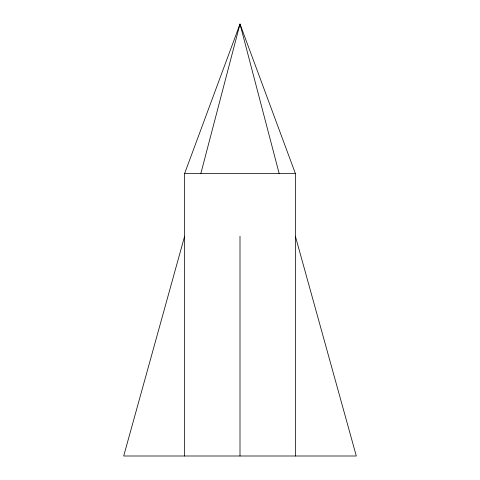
<?xml version="1.0" encoding="UTF-8"?>
<svg xmlns="http://www.w3.org/2000/svg" width="480" height="480" viewBox="0 0 480 480"><rect width="100%" height="100%" fill="white"/><g stroke="black" fill="none" stroke-linecap="round" stroke-linejoin="round"><path stroke-width="0.72" d="M200.838 173.538L240 24L295.386 173.538L295.386 456M184.614 236.256L123.69 456L356.31 456L295.386 236.256M184.614 456L184.614 173.538L240 24L279.162 173.538M184.614 173.538L295.386 173.538M240 236.256L240 456"/></g></svg>
